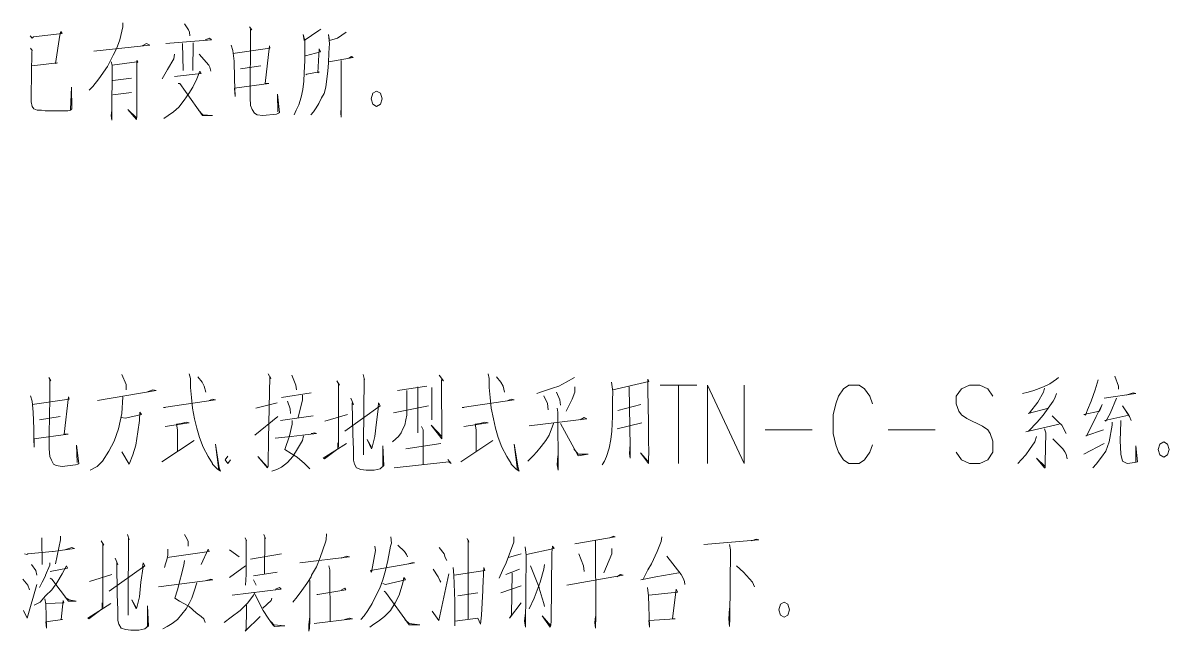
# Model space of a CAD drawing. Header units: millimetres. Extents: x 0 to 586, y 0 to 414.
# Drawn here: x 112.1 to 164.3, y 104.1 to 131.9 of the extents above; entities that cross this region are included whole.
import ezdxf

# ---------------------------------------------------------------- set-up
doc = ezdxf.new("R2010")
doc.units = ezdxf.units.MM

msp = doc.modelspace()

# ---------------------------------------------------------------- linework, layer by layer
at = {"color": 0, "lineweight": 0}
for points in [[(116.614222, 131.85775), (116.614222, 131.681361), (116.466056, 131.088694), (116.321417, 130.668889), (116.17325, 130.390194), (115.905139, 129.868083), (115.513556, 129.307167), (115.245444, 128.957917), (115.072583, 128.785056)], [(119.425861, 131.822472), (119.595194, 131.543778), (119.644583, 131.437944), (119.669278, 131.265083)], [(122.385667, 131.681361), (122.480917, 131.543778), (122.431528, 131.579056), (122.431528, 130.739444), (122.410361, 129.099028), (122.410361, 128.435806), (122.431528, 128.083028), (122.505611, 127.910167), (122.604389, 127.733778), (122.727861, 127.66675), (122.995972, 127.631472), (123.606278, 127.702028), (123.705056, 127.733778), (123.754444, 127.769056), (123.655667, 128.608667), (123.680361, 127.804333)], [(112.384417, 131.265083), (112.479667, 131.15925), (112.529056, 131.229806), (113.848444, 131.367389), (113.777889, 131.473222), (113.7285, 131.300361), (113.530944, 130.005667), (113.629722, 130.040944), (112.454972, 129.899833)], [(118.568611, 130.915833), (120.646472, 131.088694), (120.551222, 131.15925), (120.353667, 131.088694)], [(125.638278, 131.579056), (125.5395, 131.5085), (124.879806, 131.053417), (124.830417, 131.332111), (124.9045, 131.053417), (124.9045, 130.146778), (124.879806, 129.585861), (124.855111, 129.201333), (124.805722, 128.816806), (124.731639, 128.467556), (124.632861, 128.118306), (124.512917, 127.874889), (124.414139, 127.66675)], [(126.784806, 131.437944), (126.393222, 131.15925), (126.026333, 131.053417), (125.980472, 131.332111), (126.026333, 130.915833), (126.005167, 130.496028), (125.980472, 130.040944), (125.955778, 129.656417), (125.906389, 129.307167), (125.857, 128.922639), (125.782917, 128.643944), (125.659444, 128.435806), (125.5395, 128.188861), (125.416028, 127.980722), (125.292556, 127.804333), (125.172611, 127.66675)], [(112.405583, 130.704167), (112.479667, 130.598333), (112.454972, 130.531306), (112.430278, 128.538111), (112.430278, 128.259417), (112.479667, 128.051278), (112.55375, 127.945444), (112.701917, 127.874889), (112.895944, 127.874889), (113.068806, 127.839611), (114.095389, 127.839611), (114.215333, 127.874889), (114.289417, 127.945444), (114.264722, 128.922639), (114.215333, 127.910167)], [(115.291306, 130.566583), (117.834833, 130.845278), (117.690194, 130.915833)], [(117.690194, 130.915833), (117.492639, 130.81)], [(119.327083, 130.915833), (119.351778, 129.691694)], [(119.817444, 130.951111), (119.79275, 129.691694)], [(121.553111, 130.845278), (121.627194, 130.598333), (121.676583, 130.1115), (121.701278, 129.342444), (121.701278, 129.271889), (121.722444, 128.502833), (121.701278, 128.887361), (123.264083, 129.099028), (123.09475, 129.099028), (123.288778, 130.81), (123.313472, 130.704167), (121.627194, 130.46075)], [(124.950361, 129.483556), (124.99975, 129.515306), (125.564194, 129.621139), (125.490111, 129.585861), (125.564194, 130.668889), (125.613583, 130.531306), (124.929194, 130.354917)], [(116.123861, 129.935111), (117.249222, 130.076222), (117.249222, 130.146778), (117.298611, 130.076222), (117.249222, 130.040944), (117.249222, 127.596194), (117.224528, 127.455083), (116.832944, 127.910167), (117.224528, 127.525639)], [(118.960194, 130.425472), (118.9355, 130.217333), (118.642694, 129.726972), (118.399278, 129.307167)], [(120.085556, 130.425472), (120.526528, 129.935111), (120.575917, 129.832806), (120.625306, 129.656417)], [(126.005167, 130.076222), (127.102306, 130.284361), (127.03175, 130.319639), (126.908278, 130.249083)], [(126.566083, 130.146778), (126.566083, 127.560917), (126.541389, 127.733778), (126.566083, 128.016)], [(116.074472, 130.076222), (116.123861, 129.935111), (116.099167, 127.631472), (116.099167, 127.419806), (116.074472, 127.631472), (116.099167, 127.874889)], [(118.960194, 129.413), (120.184333, 129.550583), (120.11025, 129.656417), (119.986778, 129.307167), (119.79275, 128.922639), (119.619889, 128.643944), (119.401167, 128.329972), (119.15775, 128.016), (118.910806, 127.804333), (118.667389, 127.631472), (118.473361, 127.490361)], [(121.969389, 129.76225), (122.897194, 129.899833)], [(117.005806, 129.342444), (116.148556, 129.236611)], [(119.133056, 129.099028), (119.203611, 129.099028), (120.233722, 127.631472), (120.695861, 127.631472), (120.258417, 127.66675), (120.060861, 127.874889)], [(116.148556, 128.573389), (117.005806, 128.679222)], [(113.231083, 115.679361), (113.329861, 115.53825), (113.280472, 115.573528), (113.280472, 114.733917), (113.255778, 113.0935), (113.255778, 112.430278), (113.280472, 112.081028), (113.354556, 111.904639), (113.449806, 111.731778), (113.573278, 111.661222), (113.841389, 111.625944), (114.455222, 111.6965), (114.550472, 111.731778), (114.599861, 111.767056), (114.501083, 112.603139), (114.525778, 111.802333)], [(116.557778, 115.816944), (116.751806, 115.365389), (116.751806, 115.118444)], [(119.637528, 115.852222), (119.686917, 115.644083), (119.686917, 115.224278), (119.736306, 114.769194), (119.785694, 114.282361), (119.880944, 113.792), (119.979722, 113.372194), (120.103194, 112.952389), (120.272528, 112.500833), (120.494778, 112.081028), (120.688806, 111.767056), (120.688806, 111.731778), (120.911056, 111.520111), (121.055694, 111.417806), (121.006306, 111.555389), (120.836972, 112.638417), (120.981611, 111.453083)], [(120.029111, 115.714639), (120.223139, 115.467694), (120.321917, 115.294833), (120.396, 115.016139)], [(123.228806, 115.852222), (123.352278, 115.644083), (123.302889, 115.714639), (123.2535, 112.885361), (123.228806, 111.731778), (123.228806, 111.625944), (123.204111, 111.555389), (122.763139, 112.081028), (123.204111, 111.590667)], [(124.304778, 115.785194), (124.498806, 115.330111), (124.5235, 115.118444)], [(126.357944, 115.53825), (126.481417, 115.330111), (126.432028, 115.400667), (126.432028, 112.500833), (126.407333, 112.708972), (126.407333, 112.430278), (125.797028, 111.975194), (125.747639, 112.010472), (126.798917, 112.673694)], [(127.557389, 115.816944), (127.631472, 115.573528), (127.606778, 115.644083), (127.582083, 112.673694), (127.582083, 112.151583), (127.582083, 112.567861)], [(131.028722, 115.785194), (131.226278, 115.53825), (131.1275, 115.573528), (131.152194, 112.885361), (130.661833, 113.513306), (131.152194, 112.987667)], [(133.25475, 115.852222), (133.304139, 115.644083), (133.304139, 115.224278), (133.353528, 114.769194), (133.402917, 114.282361), (133.498167, 113.792), (133.596944, 113.372194), (133.720417, 112.952389), (133.88975, 112.500833), (134.112, 112.081028), (134.306028, 111.767056), (134.306028, 111.731778), (134.528278, 111.520111), (134.672917, 111.417806), (134.623528, 111.555389), (134.454194, 112.638417), (134.598833, 111.453083)], [(133.646333, 115.714639), (133.840361, 115.467694), (133.939139, 115.294833), (134.013222, 115.016139)], [(137.19175, 115.679361), (136.824861, 115.467694), (136.482667, 115.294833), (136.189861, 115.189), (135.872361, 115.083167), (135.650111, 115.016139), (135.480778, 114.945583)], [(138.952111, 115.118444), (140.592528, 115.502972), (140.543139, 115.608806), (140.543139, 115.083167), (140.567833, 113.650889), (140.567833, 112.920639), (140.567833, 112.814806), (140.592528, 112.289167), (140.567833, 111.939917), (140.567833, 111.767056), (140.200944, 112.253889), (140.543139, 111.869361)], [(159.265056, 115.679361), (159.166278, 115.608806), (158.873472, 115.400667), (158.580667, 115.259556), (158.139694, 115.083167), (157.871583, 115.016139), (157.628167, 114.945583)], [(161.074806, 115.573528), (160.926639, 115.118444), (160.757306, 114.596333), (160.584444, 114.211806), (160.489194, 113.968389), (160.415111, 114.000139), (161.124194, 114.14125), (161.247667, 114.455222), (160.976028, 113.897833), (160.707917, 113.336917), (160.538583, 113.022944), (160.513889, 113.022944), (161.318222, 113.301639)], [(161.833278, 115.749917), (162.002611, 115.294833), (162.002611, 115.153722)], [(115.457111, 114.631611), (118.120583, 115.083167), (117.975944, 115.118444), (117.683139, 115.016139)], [(123.839111, 114.769194), (125.186722, 114.980861)], [(129.561167, 115.083167), (129.561167, 114.211806), (129.561167, 113.968389), (129.515306, 113.756722), (129.465917, 113.513306), (129.367139, 113.336917), (129.293056, 113.164056), (129.169583, 112.987667), (129.049639, 112.885361), (128.901472, 112.74425)], [(129.123722, 115.083167), (130.467806, 115.294833)], [(130.051528, 115.259556), (130.051528, 113.164056)], [(130.686528, 115.224278), (130.686528, 113.756722)], [(136.383889, 115.016139), (136.532056, 114.666889), (136.55675, 114.419944)], [(137.216444, 115.259556), (137.216444, 115.016139), (137.092972, 114.702167), (136.948333, 114.419944), (136.824861, 114.14125)], [(138.878028, 115.467694), (138.952111, 115.051417), (138.927417, 114.631611), (138.927417, 113.897833), (138.902722, 113.234611), (138.853333, 112.850083), (138.782778, 112.465556), (138.659306, 112.081028), (138.560528, 111.869361), (138.465278, 111.6965)], [(139.685889, 115.259556), (139.735278, 112.500833), (139.735278, 112.010472), (139.710583, 112.218611), (139.735278, 112.638417)], [(141.104056, 115.340694), (142.776222, 115.340694)], [(141.940139, 115.340694), (141.940139, 111.756472)], [(143.256, 111.756472), (143.256, 115.340694), (144.928167, 111.756472), (144.928167, 115.340694)], [(150.78075, 114.486972), (150.660806, 114.829167), (150.420917, 115.171361), (150.181028, 115.340694), (149.704778, 115.340694), (149.464889, 115.171361), (149.228528, 114.829167), (149.108583, 114.486972), (148.988639, 113.975444), (148.988639, 113.121722), (149.108583, 112.610194), (149.228528, 112.271528), (149.464889, 111.929333), (149.704778, 111.756472), (150.181028, 111.756472), (150.420917, 111.929333), (150.660806, 112.271528), (150.78075, 112.610194)], [(156.2735, 114.829167), (156.037139, 115.171361), (155.677306, 115.340694), (155.201056, 115.340694), (154.841222, 115.171361), (154.601333, 114.829167), (154.601333, 114.486972), (154.721278, 114.148306), (154.841222, 113.975444), (155.081111, 113.806111), (155.79725, 113.463917), (156.037139, 113.294583), (156.153556, 113.121722), (156.2735, 112.783056), (156.2735, 112.271528), (156.037139, 111.929333), (155.677306, 111.756472), (155.201056, 111.756472), (154.841222, 111.929333), (154.601333, 112.271528)], [(158.630056, 115.189), (158.580667, 115.016139), (158.312556, 114.561056), (157.945667, 114.070694), (157.871583, 114.035417), (158.799389, 114.282361)], [(161.342917, 114.733917), (162.785778, 114.945583), (162.665833, 114.980861), (162.344806, 114.875028)], [(112.398528, 114.83975), (112.472611, 114.596333), (112.522, 114.105972), (112.546694, 113.336917), (112.546694, 113.269889), (112.571389, 112.500833), (112.546694, 112.885361), (114.113028, 113.0935), (113.940167, 113.0935), (114.134194, 114.804472), (114.158889, 114.702167), (112.472611, 114.455222)], [(116.607167, 114.804472), (116.557778, 114.035417), (116.409611, 113.336917), (116.215583, 112.779528), (115.968639, 112.324444), (115.675833, 111.869361), (115.432417, 111.625944), (115.114917, 111.453083)], [(120.544167, 114.631611), (120.688806, 114.702167), (120.836972, 114.666889), (118.462778, 114.317639), (118.536861, 114.317639)], [(122.667889, 114.282361), (123.645083, 114.525778)], [(124.11075, 114.596333), (124.230694, 114.247083), (124.255389, 114.035417)], [(124.795139, 114.875028), (124.795139, 114.666889), (124.597583, 113.862556)], [(126.724833, 113.234611), (128.340556, 114.384667), (128.266472, 114.525778), (128.241778, 114.317639), (128.266472, 114.352917), (128.167694, 113.650889), (128.093611, 112.987667), (127.973667, 112.500833), (127.948972, 112.430278), (127.751417, 112.850083), (127.948972, 112.500833)], [(126.996472, 114.733917), (127.116417, 114.455222), (127.067028, 114.525778), (127.091722, 113.0935), (127.116417, 112.395), (127.116417, 111.904639), (127.165806, 111.731778), (127.264583, 111.555389), (127.458611, 111.488361), (127.705556, 111.453083), (128.072444, 111.453083), (128.340556, 111.520111), (128.509889, 111.661222), (128.4605, 112.567861), (128.4605, 111.625944), (128.414639, 111.590667)], [(134.161389, 114.631611), (134.306028, 114.702167), (134.454194, 114.666889), (132.08, 114.317639), (132.154083, 114.317639)], [(135.798278, 114.83975), (135.967611, 114.4905), (135.992306, 114.211806)], [(140.225639, 114.455222), (139.174361, 114.176528)], [(159.166278, 114.945583), (159.095722, 114.733917), (159.021639, 114.596333), (158.555972, 113.968389), (158.287861, 113.650889), (157.896278, 113.234611), (157.772806, 113.199333), (159.28975, 113.548583)], [(161.907361, 114.733917), (161.614556, 114.035417), (161.417, 113.686167), (161.367611, 113.721444), (162.468278, 113.968389), (162.175472, 114.384667), (162.492972, 113.897833), (162.567056, 113.721444)], [(116.533083, 113.862556), (116.727111, 113.827278), (117.460889, 114.000139), (117.386806, 114.105972), (117.362111, 113.721444), (117.291556, 113.199333), (117.192778, 112.603139), (117.069306, 112.151583), (116.899972, 111.731778), (116.557778, 112.289167)], [(123.789722, 113.721444), (125.281972, 113.933111)], [(125.821722, 113.686167), (126.848306, 114.000139)], [(128.950861, 114.070694), (130.541889, 114.384667)], [(136.408583, 114.282361), (136.433278, 114.105972), (136.457972, 111.453083), (136.408583, 111.6965), (136.433278, 112.116306)], [(158.97225, 113.933111), (159.265056, 113.650889), (159.413222, 113.513306), (159.483778, 113.372194), (159.557861, 113.234611), (159.60725, 113.128778)], [(112.814806, 113.756722), (113.746139, 113.897833)], [(118.536861, 113.44275), (119.637528, 113.619139), (119.492889, 113.650889), (119.270639, 113.583861), (119.051917, 113.548583), (119.101306, 113.301639), (119.101306, 112.324444)], [(122.6185, 113.058222), (123.669778, 113.897833)], [(124.329472, 113.721444), (124.329472, 113.548583), (124.206, 113.022944), (123.987278, 112.395), (124.280083, 112.218611), (124.548194, 112.04575), (124.890389, 111.767056), (125.137333, 111.520111)], [(130.224389, 113.44275), (130.294944, 113.301639), (130.294944, 111.731778)], [(132.154083, 113.44275), (133.25475, 113.619139), (133.106583, 113.650889), (132.887861, 113.583861), (132.669139, 113.548583), (132.718528, 113.301639), (132.718528, 112.324444)], [(136.23925, 113.583861), (136.041694, 113.058222), (135.897056, 112.814806), (135.674806, 112.536111), (135.480778, 112.289167), (135.307917, 112.116306), (135.0645, 111.869361)], [(135.138583, 113.478028), (137.756194, 113.792), (137.632722, 113.862556), (137.459861, 113.756722)], [(136.55675, 113.583861), (137.364611, 112.116306), (137.82675, 112.186861), (137.364611, 112.186861), (137.167056, 112.430278)], [(139.149667, 113.336917), (140.2715, 113.619139)], [(161.709806, 113.650889), (161.709806, 113.513306), (161.565167, 112.74425), (161.417, 112.324444), (161.222972, 112.04575), (160.976028, 111.731778), (160.831389, 111.555389)], [(162.101389, 113.721444), (162.101389, 113.650889), (162.076694, 112.814806), (162.101389, 112.186861), (162.175472, 111.869361), (162.394194, 111.767056), (162.736389, 111.802333), (162.859861, 111.837611), (162.785778, 112.567861), (162.785778, 111.837611)], [(124.844528, 113.022944), (124.795139, 112.814806), (124.572889, 112.430278), (124.354167, 112.081028), (124.11075, 111.802333), (123.839111, 111.590667), (123.620389, 111.488361), (123.401667, 111.417806)], [(123.546306, 112.920639), (124.280083, 112.987667), (124.795139, 113.058222), (125.430139, 113.128778), (125.356056, 113.164056), (125.186722, 113.128778)], [(145.884194, 113.294583), (148.032611, 113.294583)], [(151.496889, 113.294583), (153.645306, 113.294583)], [(158.263167, 112.987667), (158.189083, 112.74425), (157.945667, 112.395), (157.772806, 112.151583), (157.578778, 111.939917), (157.405917, 111.767056)], [(158.630056, 113.336917), (158.679444, 113.164056), (158.65475, 111.802333), (158.65475, 111.555389), (158.630056, 111.555389), (158.263167, 112.010472), (158.65475, 111.625944)], [(158.996944, 112.885361), (159.28975, 112.603139), (159.462611, 112.430278), (159.557861, 112.289167), (159.60725, 112.186861), (159.656639, 111.975194)], [(118.392222, 111.837611), (119.859778, 112.814806)], [(129.515306, 112.430278), (131.102806, 112.673694)], [(132.009444, 111.837611), (133.473472, 112.814806)], [(160.415111, 112.186861), (161.342917, 112.673694)], [(121.394361, 112.098667), (121.277944, 111.929333), (121.394361, 111.756472), (121.514306, 111.929333)], [(131.420306, 111.939917), (131.568472, 111.767056), (131.469694, 111.837611), (128.975556, 111.555389)], [(112.910056, 108.376861), (112.93475, 107.152722)], [(113.767306, 108.447417), (113.767306, 108.271028), (113.545056, 107.188)], [(115.622917, 108.23575), (115.746389, 108.027611), (115.697, 108.098167), (115.697, 105.198333), (115.672306, 105.406472), (115.672306, 105.127778), (115.062, 104.672694), (115.012611, 104.707972), (116.063889, 105.371194)], [(116.822361, 108.517972), (116.896444, 108.271028), (116.87175, 108.341583), (116.847056, 105.371194), (116.847056, 104.849083), (116.847056, 105.268889)], [(119.415278, 108.517972), (119.53875, 108.306306), (119.584611, 108.200472), (119.584611, 108.098167), (119.584611, 107.992333)], [(122.177528, 108.376861), (122.251611, 108.23575), (122.226917, 108.271028), (122.226917, 106.701167), (122.202222, 106.210806)], [(123.034778, 108.517972), (123.108861, 108.341583), (123.084167, 108.412139), (123.059472, 106.732917)], [(125.895806, 108.549722), (125.871111, 108.271028), (125.846417, 108.168722), (125.603, 107.466694), (125.430139, 107.050417), (125.211417, 106.665889), (125.186722, 106.595333), (124.989167, 106.281361), (124.770444, 105.967389), (124.551722, 105.685167), (124.354167, 105.44175)], [(128.830917, 108.412139), (128.855611, 108.133444), (128.806222, 107.992333), (128.68275, 107.329111), (128.583972, 106.874028), (128.464028, 106.454222), (128.315861, 106.069694), (128.146528, 105.720444), (127.973667, 105.371194), (127.779639, 105.057222), (127.606778, 104.813806), (127.458611, 104.637417)], [(132.30225, 108.341583), (132.376333, 108.168722), (132.351639, 108.271028), (132.351639, 104.672694)], [(134.4295, 108.412139), (134.4295, 108.168722), (134.087306, 107.223278), (133.914444, 106.874028), (133.769806, 106.524778)], [(137.216444, 108.098167), (139.050889, 108.412139), (138.976806, 108.447417), (138.807472, 108.376861)], [(138.147778, 108.23575), (138.172472, 104.813806), (138.147778, 104.252889), (138.123083, 104.499833), (138.147778, 104.778528)], [(141.178139, 108.412139), (141.153444, 108.200472), (140.959417, 107.748917), (140.712472, 107.188), (140.543139, 106.909306), (140.324417, 106.4895), (140.225639, 106.454222), (140.910028, 106.595333), (141.961306, 106.768194)], [(143.086667, 108.062889), (145.06575, 108.23575), (145.6055, 108.271028), (145.482028, 108.306306), (145.263306, 108.23575)], [(112.126889, 107.643083), (112.225667, 107.607806), (112.275056, 107.643083), (113.400417, 107.748917), (113.425111, 107.748917), (114.402306, 107.8865), (114.278833, 107.921778), (113.961333, 107.815944)], [(118.656806, 107.851222), (118.656806, 107.572528), (118.607417, 107.364389), (118.558028, 107.188), (118.508639, 107.015139)], [(118.632111, 107.466694), (120.540639, 107.748917), (120.49125, 107.851222), (120.17375, 107.152722)], [(121.468444, 107.815944), (121.909417, 107.501972)], [(122.420944, 107.399667), (123.842639, 107.643083)], [(128.097139, 107.992333), (128.121833, 107.784194), (127.948972, 106.803472), (127.899583, 106.874028), (129.906889, 107.223278), (129.783417, 107.223278), (129.63525, 107.188)], [(129.148417, 108.027611), (129.441222, 107.748917), (129.54, 107.607806), (129.589389, 107.501972)], [(131.028722, 107.921778), (131.250972, 107.643083), (131.300361, 107.466694), (131.374444, 107.329111)], [(134.186083, 107.466694), (134.771694, 107.643083)], [(134.944556, 107.957056), (134.990417, 107.572528), (134.965722, 104.288167), (134.919861, 104.570389), (134.965722, 104.951389)], [(135.015111, 107.607806), (136.263944, 107.8865), (136.189861, 107.992333), (136.165167, 107.678361), (136.140472, 104.570389), (136.115778, 104.394), (136.091083, 104.288167), (135.724194, 104.813806), (136.115778, 104.358722)], [(137.389306, 107.643083), (137.608028, 107.085694), (137.632722, 106.83875)], [(138.90625, 107.8865), (138.90625, 107.643083), (138.539361, 106.768194)], [(144.261417, 108.062889), (144.307278, 107.815944), (144.286111, 104.707972), (144.261417, 104.323444), (144.236722, 104.672694), (144.261417, 105.163056)], [(112.444389, 107.152722), (112.641944, 106.874028), (112.691333, 106.665889)], [(113.276944, 107.223278), (113.276944, 107.117444), (113.082917, 106.665889), (113.082917, 106.630611), (112.93475, 106.351917), (112.811278, 106.104972)], [(115.989806, 105.932111), (117.605528, 107.085694), (117.531444, 107.223278), (117.50675, 107.015139), (117.531444, 107.050417), (117.432667, 106.351917), (117.362111, 105.685167), (117.238639, 105.198333), (117.213944, 105.127778), (117.019917, 105.547583), (117.213944, 105.198333)], [(116.261444, 107.434944), (116.381389, 107.152722), (116.332, 107.223278), (116.356694, 105.791), (116.381389, 105.0925), (116.381389, 104.602139), (116.430778, 104.429278), (116.529556, 104.252889), (116.723583, 104.185861), (116.970528, 104.150583), (117.337417, 104.150583), (117.605528, 104.221139), (117.774861, 104.358722), (117.729, 105.268889), (117.729, 104.323444), (117.679611, 104.288167)], [(119.415278, 107.329111), (119.390583, 107.117444), (119.097778, 106.002667), (118.974306, 105.618139), (119.196556, 105.477028), (119.390583, 105.371194), (119.634, 105.233611), (119.9515, 104.951389), (120.17375, 104.778528), (120.293694, 104.672694), (120.367778, 104.499833)], [(124.671667, 107.223278), (126.947083, 107.501972), (126.798917, 107.53725), (126.580194, 107.434944)], [(135.822972, 107.152722), (135.798278, 106.944583), (135.628944, 106.351917), (135.357306, 105.618139), (135.138583, 105.127778)], [(141.400389, 107.53725), (142.060083, 106.701167), (142.155333, 106.524778), (142.204722, 106.383667), (142.229417, 106.246083)], [(113.301639, 106.83875), (114.084806, 106.979861), (114.035417, 107.085694), (113.837861, 106.732917), (113.594444, 106.316639), (113.375722, 106.002667), (113.082917, 105.720444), (112.835972, 105.44175), (112.567861, 105.300639)], [(115.086694, 106.383667), (116.113278, 106.701167)], [(121.468444, 106.560056), (122.202222, 107.085694)], [(122.569111, 106.630611), (123.645083, 106.803472)], [(125.994583, 107.085694), (126.040444, 106.909306), (126.065139, 104.570389)], [(130.711222, 105.021944), (131.007556, 104.602139), (131.469694, 106.732917)], [(130.760611, 106.944583), (130.982861, 106.595333), (131.053417, 106.418944), (131.102806, 106.351917)], [(131.66725, 107.015139), (131.691944, 106.665889), (131.741333, 105.477028), (131.741333, 104.707972), (131.741333, 104.358722), (131.741333, 104.570389), (132.792611, 104.707972), (132.912556, 104.429278), (132.961944, 104.849083), (133.011333, 105.967389), (133.011333, 106.069694), (133.060722, 107.015139), (133.110111, 106.874028), (131.716639, 106.665889)], [(134.697611, 106.944583), (134.062611, 106.701167)], [(134.355417, 106.768194), (134.330722, 104.849083), (134.235472, 104.707972), (134.771694, 105.406472)], [(135.187972, 107.085694), (135.579556, 106.104972), (135.579556, 106.069694), (135.724194, 105.618139), (135.798278, 105.371194), (135.822972, 105.233611)], [(136.849556, 106.210806), (139.417778, 106.665889), (139.294306, 106.701167), (139.124972, 106.595333)], [(144.578917, 107.085694), (144.896417, 106.803472), (145.312694, 106.351917), (145.407944, 106.14025)], [(112.052806, 106.4895), (112.275056, 106.210806), (112.349139, 106.002667)], [(112.0775, 105.057222), (112.250361, 104.707972), (112.691333, 106.246083)], [(113.301639, 106.524778), (113.375722, 106.4895), (114.134194, 105.477028), (114.476389, 105.477028), (114.158889, 105.547583), (113.986028, 105.653417)], [(118.240528, 106.14025), (120.709972, 106.454222), (120.614722, 106.4895), (120.417167, 106.418944)], [(119.976194, 106.316639), (119.85625, 105.932111), (119.757472, 105.618139), (119.634, 105.371194), (119.489361, 105.127778), (119.291806, 104.884361), (119.097778, 104.637417), (118.850833, 104.464556), (118.632111, 104.323444), (118.438083, 104.221139)], [(121.591917, 105.755722), (123.817944, 106.034417), (123.743861, 106.104972), (123.571, 106.034417)], [(122.569111, 106.454222), (122.692583, 106.210806)], [(125.137333, 106.418944), (125.137333, 104.602139), (125.112639, 104.252889), (125.087944, 104.115306), (125.087944, 104.394), (125.137333, 104.778528)], [(125.454833, 105.791), (125.504222, 105.791), (126.774222, 106.002667), (126.724833, 106.069694), (126.580194, 106.002667)], [(128.464028, 106.281361), (128.583972, 106.246083), (129.490611, 106.454222), (129.416528, 106.560056), (129.367139, 106.316639), (129.197806, 105.755722), (129.024944, 105.406472), (128.806222, 105.057222), (128.534583, 104.778528), (128.266472, 104.570389), (128.04775, 104.429278), (127.874889, 104.288167)], [(134.771694, 106.175528), (133.843889, 105.861556)], [(140.518444, 106.104972), (140.567833, 105.720444), (140.617222, 104.288167), (140.592528, 104.602139), (141.788444, 104.672694), (141.6685, 104.672694), (141.837833, 106.034417), (141.887222, 105.896833), (140.592528, 105.755722)], [(113.058222, 105.582861), (113.104083, 105.335917), (113.128778, 104.252889), (113.104083, 104.535111), (113.862556, 104.637417), (113.792, 104.637417), (113.88725, 105.512306), (113.911944, 105.406472), (113.128778, 105.371194)], [(122.643194, 105.896833), (122.569111, 105.755722), (122.301, 105.406472), (121.958806, 105.057222), (121.542528, 104.74325), (121.225028, 104.499833)], [(122.643194, 105.791), (122.812528, 105.44175), (123.010083, 105.057222), (123.228806, 104.707972), (123.451056, 104.394), (123.521611, 104.323444), (123.987278, 104.358722), (123.496917, 104.394), (123.376972, 104.535111)], [(123.401667, 105.618139), (123.376972, 105.512306), (122.985389, 105.163056)], [(128.513417, 105.932111), (128.583972, 105.896833), (129.659944, 104.394), (130.150306, 104.394), (129.659944, 104.464556), (129.465917, 104.637417)], [(132.792611, 105.861556), (131.885972, 105.720444)], [(122.251611, 105.300639), (122.251611, 105.0925), (122.226917, 104.185861), (122.177528, 104.115306), (122.861917, 104.778528)], [(125.331361, 104.464556), (127.070556, 104.672694), (126.947083, 104.707972), (126.922389, 104.707972), (126.724833, 104.637417)]]:
    msp.add_lwpolyline(points, dxfattribs=at)
for points in [[(128.425222, 128.400528), (128.351139, 128.647472), (128.178278, 128.749778), (128.005417, 128.647472), (127.934861, 128.400528), (128.005417, 128.153583), (128.178278, 128.051278), (128.351139, 128.153583)], [(164.302722, 112.395), (164.232167, 112.641944), (164.059306, 112.74425), (163.886444, 112.641944), (163.812361, 112.395), (163.886444, 112.148056), (164.059306, 112.04575), (164.232167, 112.148056)], [(146.998972, 105.0925), (146.928417, 105.339444), (146.755556, 105.44175), (146.582694, 105.339444), (146.508611, 105.0925), (146.582694, 104.845556), (146.755556, 104.74325), (146.928417, 104.845556)]]:
    msp.add_lwpolyline(points, close=True, dxfattribs=at)

doc.saveas('drawing.dxf')
